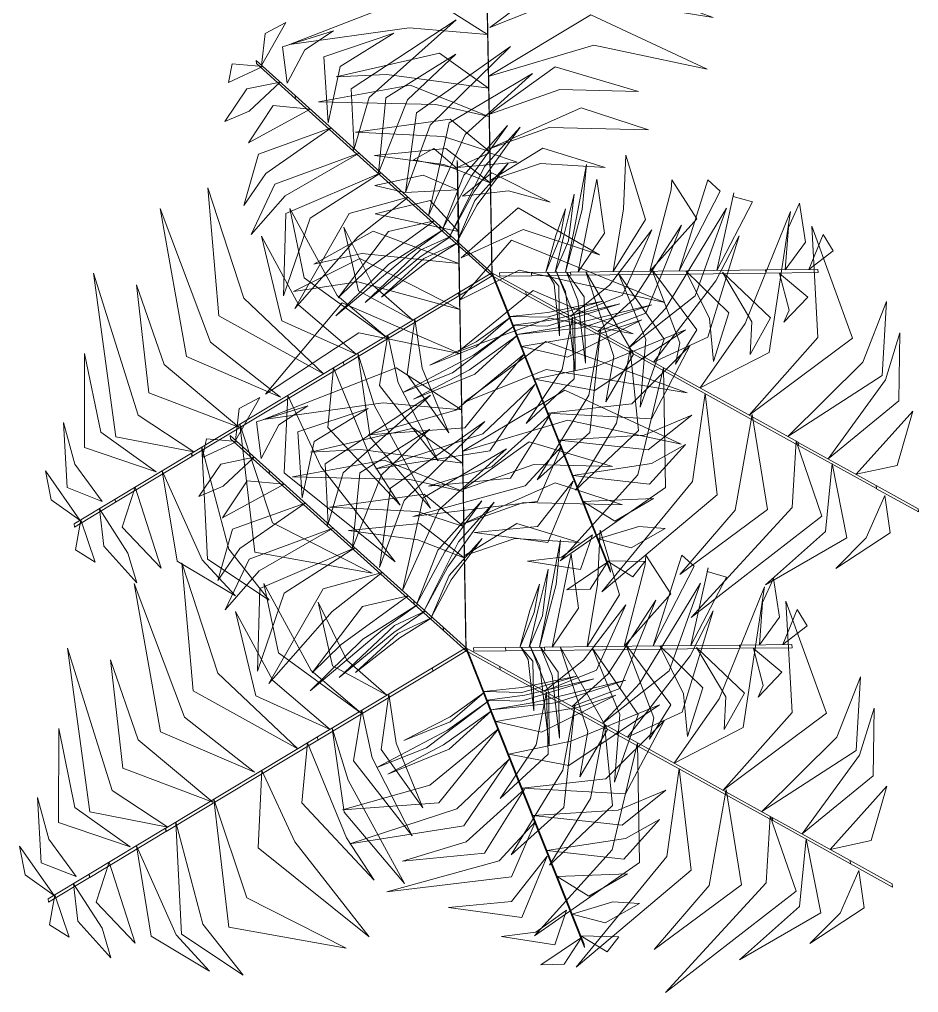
# Model space of a CAD drawing. Header units: millimetres. Extents: x 935 to 13922, y 3203 to 7816.
# Drawn here: x 3679.49 to 3710.91, y 6749.47 to 6783.48 of the extents above; entities that cross this region are included whole.
import ezdxf

# ---------------------------------------------------------------- set-up
doc = ezdxf.new("R2010")
doc.units = ezdxf.units.MM
doc.layers.add('PIANTE', color=7, linetype='Continuous', lineweight=5, true_color=0x007a00)

msp = doc.modelspace()

# ---------------------------------------------------------------- linework, layer by layer
at = {"layer": 'PIANTE'}
for points in [[(3695.887, 6780.672, 16.96), (3695.9, 6780.56, 16.96), (3695.789, 6786.749, 17.501), (3695.777, 6786.861, 17.501)], [(3695.922, 6783.2, 17.158), (3698.804, 6784.354, 16.74), (3703.731, 6783.542, 15.792), (3698.787, 6785.329, 16.826)], [(3695.845, 6782.949, 17.176), (3693.11, 6783.188, 16.718), (3688.929, 6782.603, 15.932), (3693.565, 6784.411, 16.909)], [(3695.872, 6781.484, 17.022), (3699.557, 6782.582, 16.457), (3703.52, 6781.738, 15.678), (3699.457, 6783.637, 16.563)], [(3687.951, 6781.874, 23), (3688.802, 6783.369, 22.595), (3688.075, 6782.985, 22.66)], [(3691.19, 6778.956, 23.131), (3691.712, 6780.748, 23.337), (3694.756, 6783.459, 22.152), (3691.079, 6781.055, 23.853)], [(3688.841, 6781.247, 23.266), (3689.465, 6782.422, 22.944), (3690.47, 6783.079, 22.814), (3688.678, 6782.52, 22.853)], [(3690.28, 6779.864, 23.274), (3690.701, 6781.832, 23.053), (3692.578, 6782.995, 22.624), (3690.128, 6782.174, 23.134)], [(3692.98, 6777.432, 21.471), (3693.843, 6779.779, 21.623), (3696.654, 6782.535, 20.606), (3693.366, 6780.209, 22.072)], [(3695.878, 6781.08, 17.013), (3692.328, 6781.555, 16.433), (3690.562, 6781.468, 16.116), (3694.171, 6782.298, 16.824)], [(3692.034, 6778.119, 22.312), (3693.046, 6780.671, 22.427), (3694.738, 6782.262, 21.795), (3692.295, 6780.736, 22.946)], [(3687.994, 6781.835, 23.037), (3686.794, 6781.276, 22.676), (3686.93, 6781.93, 22.691)], [(3689.122, 6780.82, 23.429), (3689.134, 6780.708, 23.429), (3687.773, 6781.934, 22.939), (3687.761, 6782.046, 22.939)], [(3693.779, 6776.624, 20.691), (3695.063, 6779.456, 20.712), (3697.416, 6781.587, 19.807), (3694.508, 6779.869, 21.209)], [(3695.896, 6780.161, 16.437), (3698.377, 6781.035, 16.643), (3701.118, 6780.959, 15.836), (3698.21, 6781.821, 17.471)], [(3688.604, 6781.286, 23.257), (3687.523, 6780.27, 22.954), (3686.665, 6779.917, 22.694), (3687.432, 6781.05, 22.891)], [(3695.896, 6780.084, 16.397), (3694.041, 6780.508, 16.393), (3689.938, 6780.603, 15.539), (3693.145, 6781.185, 16.866)], [(3691.154, 6778.99, 23.185), (3691.166, 6778.878, 23.185), (3689.134, 6780.709, 23.424), (3689.122, 6780.821, 23.424)], [(3695.971, 6775.989, 12.276), (3695.983, 6775.877, 12.276), (3695.9, 6780.561, 16.961), (3695.887, 6780.673, 16.961)], [(3689.653, 6780.341, 23.375), (3687.498, 6779.167, 23.037), (3688.358, 6780.468, 23.331)], [(3695.845, 6778.935, 15.23), (3698.004, 6779.703, 15.418), (3701.467, 6779.621, 14.411), (3699.119, 6780.388, 15.802)], [(3695.918, 6778.868, 15.181), (3694.304, 6779.389, 15.33), (3691.237, 6779.541, 14.773), (3694.537, 6779.997, 15.995)], [(3690.379, 6779.687, 23.29), (3688.105, 6778.096, 22.866), (3687.333, 6776.976, 22.612), (3687.844, 6778.768, 22.98)], [(3694.286, 6776.168, 19.757), (3695.258, 6777.981, 20.231), (3696.549, 6779.768, 19.622), (3695.015, 6778.034, 21.121)], [(3694.52, 6775.88, 18.43), (3695.363, 6777.459, 18.853), (3696.991, 6779.719, 18.097), (3695.738, 6778.334, 19.384)], [(3691.359, 6778.803, 22.997), (3688.773, 6777.319, 23.037), (3687.592, 6775.958, 22.625), (3688.42, 6777.724, 23.424)], [(3694.179, 6776.265, 20.323), (3694.191, 6776.153, 20.323), (3691.166, 6778.878, 23.174), (3691.154, 6778.99, 23.174)], [(3695.938, 6777.768, 14.081), (3694.322, 6778.405, 14.347), (3691.9, 6778.722, 14.104), (3694.393, 6778.973, 14.933)], [(3694.788, 6778.268, 21.136), (3693.259, 6778.575, 20.422), (3693.973, 6778.963, 20.227)], [(3694.788, 6778.308, 21.06), (3696.885, 6778.491, 20.39), (3695.914, 6778.821, 20.284)], [(3695.937, 6777.845, 14.12), (3697.702, 6778.447, 14.249), (3699.958, 6778.303, 13.502), (3697.774, 6778.977, 14.756)], [(3694.814, 6776.871, 22.509), (3694.827, 6776.759, 22.509), (3694.797, 6778.435, 20.833), (3694.784, 6778.547, 20.833)], [(3694.79, 6775.714, 17.225), (3695.485, 6776.999, 17.542), (3696.565, 6778.453, 16.951), (3695.408, 6777.156, 18.105)], [(3700.239, 6774.667, 25.214), (3700.598, 6776.856, 25.012), (3700.684, 6778.74, 24.263), (3701.367, 6776.482, 25.63)], [(3692.117, 6778.121, 22.283), (3689.647, 6776.533, 22.214), (3688.72, 6773.815, 20.854), (3688.797, 6776.696, 22.636)], [(3694.968, 6777.307, 22.023), (3696.578, 6777.484, 21.472), (3698.037, 6777.097, 21.524), (3695.999, 6778.121, 20.967)], [(3698.566, 6774.649, 23.528), (3698.868, 6776.131, 23.708), (3699.304, 6778.407, 23.184), (3699.151, 6776.84, 24.313)], [(3694.801, 6777.518, 21.887), (3692.955, 6777.429, 21.482), (3691.905, 6777.681, 20.95), (3693.593, 6778.039, 21.045)], [(3699.01, 6774.654, 24.353), (3699.583, 6777.494, 24.167), (3699.67, 6777.899, 23.925), (3699.935, 6776.013, 24.721)], [(3701.522, 6774.681, 26.113), (3702.264, 6777.523, 26.044), (3702.281, 6777.868, 24.684), (3703.161, 6776.51, 26.466)], [(3702.542, 6774.692, 26.827), (3703.439, 6777.536, 26.867), (3703.547, 6777.87, 26.455), (3703.973, 6777.477, 27.254)], [(3690.121, 6771.095, 17.022), (3687.327, 6773.737, 16.457), (3686.076, 6777.591, 15.678), (3686.463, 6773.123, 16.563)], [(3693.07, 6777.262, 21.384), (3691.324, 6775.895, 21.182), (3689.109, 6773.378, 20.433), (3691.011, 6776.691, 21.8)], [(3694.827, 6776.063, 22.898), (3691.923, 6776.683, 22.021), (3693.843, 6777.152, 22.194)], [(3698.21, 6774.645, 22.199), (3698.517, 6775.932, 22.522), (3698.87, 6777.378, 22.219), (3698.671, 6775.739, 23.224)], [(3703.861, 6774.707, 27.12), (3704.457, 6777.417, 26.696), (3704.427, 6777.296, 26.442), (3705.104, 6777.1, 26.81)], [(3688.609, 6770.28, 17.158), (3686.169, 6772.199, 16.74), (3684.409, 6776.872, 15.792), (3685.333, 6771.696, 16.826)], [(3692.341, 6772.346, 15.23), (3690.596, 6773.831, 15.418), (3688.936, 6776.871, 14.411), (3689.446, 6774.454, 15.802)], [(3694.87, 6773.759, 23.953), (3694.882, 6773.647, 23.953), (3694.827, 6776.757, 22.503), (3694.814, 6776.869, 22.503)], [(3694.925, 6775.152, 23.279), (3697.089, 6776.14, 22.412), (3699.755, 6775.252, 22.333), (3696.913, 6776.895, 22.09)], [(3697.888, 6774.642, 20.997), (3698.229, 6775.929, 21.447), (3698.567, 6776.856, 21.423), (3698.387, 6775.866, 22.08)], [(3700.77, 6771.987, 16.397), (3702.064, 6773.382, 16.393), (3704.198, 6776.888, 15.539), (3703.098, 6773.819, 16.866)], [(3703.276, 6770.599, 17.176), (3704.851, 6772.848, 16.718), (3706.435, 6776.762, 15.932), (3705.682, 6771.842, 16.909)], [(3706.25, 6774.733, 27.087), (3706.358, 6776.212, 26.784), (3706.749, 6777.053, 26.524), (3706.953, 6775.699, 26.721)], [(3693.984, 6776.439, 20.524), (3691.638, 6774.739, 20.337), (3690.626, 6773.748, 20.095), (3692.383, 6776.067, 20.891)], [(3694.847, 6774.952, 23.416), (3691.461, 6775.303, 22.566), (3689.782, 6774.924, 22.401), (3691.852, 6776.079, 22.287)], [(3694.314, 6776.142, 19.699), (3693.088, 6775.257, 19.879), (3690.552, 6773.126, 19.354), (3692.399, 6774.927, 20.483)], [(3693.239, 6772.97, 14.12), (3691.835, 6774.198, 14.249), (3690.832, 6776.224, 13.502), (3691.341, 6773.995, 14.756)], [(3695.198, 6775.347, 15.205), (3695.211, 6775.235, 15.205), (3694.191, 6776.153, 20.324), (3694.179, 6776.265, 20.324)], [(3698.743, 6773.109, 14.081), (3700.103, 6774.19, 14.347), (3701.587, 6776.129, 14.104), (3700.558, 6773.845, 14.933)], [(3699.705, 6772.576, 15.181), (3700.963, 6773.713, 15.33), (3702.629, 6776.294, 14.773), (3701.373, 6773.208, 15.995)], [(3704.983, 6769.654, 17.347), (3707.392, 6772.368, 16.789), (3707.176, 6776.258, 16.024), (3708.595, 6772.341, 16.784)], [(3691.254, 6771.776, 16.437), (3689.257, 6773.489, 16.643), (3687.952, 6775.9, 15.836), (3688.659, 6772.95, 17.471)], [(3694.578, 6775.904, 18.369), (3693.481, 6775.165, 18.692), (3691.568, 6773.589, 18.39), (3693.498, 6775.412, 19.394)], [(3694.871, 6773.671, 23.926), (3696.952, 6774.716, 23.642), (3702.038, 6773.581, 22.639), (3696.69, 6775.765, 23.778)], [(3695.971, 6775.989, 12.276), (3695.983, 6775.877, 12.276), (3696.008, 6774.517, 6.644), (3695.995, 6774.629, 6.644)], [(3701.641, 6771.504, 17.013), (3703.827, 6774.342, 16.433), (3704.635, 6775.914, 16.116), (3703.549, 6772.374, 16.824)], [(3707.071, 6774.742, 26.867), (3707.575, 6775.966, 26.506), (3707.918, 6775.393, 26.521)], [(3694.818, 6775.688, 17.167), (3693.695, 6774.972, 17.618), (3692.144, 6773.768, 17.593), (3693.621, 6775.126, 18.25)], [(3694.876, 6773.341, 23.923), (3691.316, 6774.307, 23.386), (3689.069, 6773.973, 22.962), (3691.383, 6775.128, 23.472)], [(3695.198, 6775.347, 15.205), (3695.211, 6775.235, 15.205), (3696.036, 6774.491, 8.897), (3696.024, 6774.603, 8.897)], [(3701.582, 6774.739, 26.142), (3702.566, 6772.176, 26.257), (3702.409, 6771.431, 25.625), (3703.162, 6772.636, 26.776)], [(3702.82, 6774.694, 27.015), (3702.832, 6774.582, 27.015), (3705.567, 6774.612, 27.254), (3705.554, 6774.724, 27.254)], [(3705.554, 6774.724, 27.259), (3705.566, 6774.612, 27.259), (3707.398, 6774.632, 26.768), (3707.385, 6774.744, 26.768)], [(3685.582, 6768.365, 17.485), (3683.636, 6769.645, 17.202), (3682.076, 6774.617, 16.198), (3682.858, 6768.893, 17.337)], [(3694.83, 6773.928, 12.276), (3694.842, 6773.816, 12.276), (3696.008, 6774.517, 6.644), (3695.995, 6774.629, 6.644)], [(3697.185, 6773.97, 12.276), (3697.197, 6773.858, 12.276), (3696.008, 6774.517, 6.644), (3695.995, 6774.629, 6.644)], [(3696.435, 6773.57, 15.205), (3696.447, 6773.458, 15.205), (3696.036, 6774.491, 8.897), (3696.024, 6774.603, 8.897)], [(3697.376, 6774.635, 19.034), (3697.389, 6774.523, 19.034), (3696.277, 6774.511, 12.726), (3696.265, 6774.623, 12.726)], [(3697.376, 6774.635, 19.034), (3697.389, 6774.523, 19.034), (3698.76, 6774.538, 24.154), (3698.748, 6774.65, 24.154)], [(3697.925, 6774.642, 21.055), (3698.175, 6774.224, 21.372), (3698.365, 6772.423, 20.781), (3698.338, 6774.161, 21.935)], [(3698.236, 6774.703, 22.26), (3698.576, 6773.969, 22.683), (3698.909, 6771.203, 21.927), (3698.893, 6773.071, 23.214)], [(3698.603, 6774.649, 23.587), (3699.007, 6773.656, 24.061), (3699.268, 6771.467, 23.452), (3699.222, 6773.781, 24.951)], [(3698.748, 6774.65, 24.153), (3698.76, 6774.538, 24.153), (3702.832, 6774.582, 27.004), (3702.82, 6774.694, 27.004)], [(3699.286, 6774.656, 24.521), (3700.259, 6771.704, 24.542), (3699.981, 6770.114, 23.637), (3700.947, 6771.776, 25.039)], [(3700.42, 6774.604, 25.301), (3701.376, 6772.293, 25.453), (3701.184, 6769.933, 24.436), (3702.017, 6772.3, 25.902)], [(3702.77, 6774.694, 26.961), (3703.599, 6773.023, 27.167), (3703.743, 6771.523, 25.982), (3704.273, 6773.225, 27.682)], [(3704.054, 6774.643, 27.104), (3705.077, 6772.91, 26.883), (3705.021, 6771.768, 26.454), (3705.73, 6773.046, 26.963)], [(3706.05, 6774.6, 27.096), (3706.387, 6773.313, 26.774), (3706.204, 6772.904, 26.644), (3707.032, 6773.774, 26.682)], [(3687.159, 6769.229, 17.341), (3684.552, 6771.416, 16.868), (3683.577, 6774.206, 16.303), (3684.008, 6770.426, 17.054)], [(3694.83, 6773.928, 12.276), (3694.842, 6773.816, 12.276), (3690.828, 6771.401, 16.961), (3690.815, 6771.513, 16.961)], [(3694.831, 6771.873, 23.781), (3698.028, 6773.037, 23.309), (3700.931, 6772.486, 22.744), (3697.443, 6774.003, 23.495)], [(3694.981, 6767.563, 23.4), (3694.993, 6767.451, 23.4), (3694.882, 6773.64, 23.942), (3694.87, 6773.752, 23.942)], [(3697.185, 6773.97, 12.276), (3697.197, 6773.858, 12.276), (3701.296, 6771.589, 16.961), (3701.283, 6771.701, 16.961)], [(3694.904, 6771.791, 23.788), (3691.348, 6772.521, 23.23), (3688.087, 6770.388, 22.465), (3690.77, 6773.576, 23.224)], [(3696.435, 6773.57, 15.205), (3696.447, 6773.458, 15.205), (3696.953, 6772.184, 20.324), (3696.941, 6772.296, 20.324)], [(3696.625, 6773.096, 17.167), (3697.948, 6773.24, 17.618), (3699.872, 6773.632, 17.593), (3697.946, 6773.069, 18.25)], [(3696.743, 6772.796, 18.369), (3698.055, 6772.972, 18.692), (3700.468, 6773.537, 18.39), (3697.93, 6772.758, 19.394)], [(3696.875, 6772.465, 19.699), (3698.366, 6772.716, 19.879), (3701.584, 6773.501, 19.354), (3699.13, 6772.706, 20.483)], [(3706.338, 6768.903, 17.483), (3708.955, 6771.503, 16.946), (3709.79, 6773.616, 16.521), (3709.632, 6771.035, 17.032)], [(3693.305, 6773.009, 14.081), (3693.562, 6771.291, 14.347), (3694.498, 6769.036, 14.104), (3693.035, 6771.069, 14.933)], [(3696.638, 6773.061, 17.225), (3695.445, 6772.216, 17.542), (3693.833, 6771.392, 16.951), (3695.445, 6772.041, 18.105)], [(3698.81, 6773.071, 14.12), (3698.449, 6771.242, 14.249), (3697.196, 6769.36, 13.502), (3698.871, 6770.915, 14.756)], [(3696.807, 6772.792, 18.43), (3695.351, 6771.75, 18.853), (3692.89, 6770.446, 18.097), (3694.627, 6771.132, 19.384)], [(3697.039, 6772.053, 20.524), (3699.895, 6772.538, 20.337), (3701.241, 6772.977, 20.095), (3698.639, 6771.677, 20.891)], [(3692.363, 6772.442, 15.181), (3692.719, 6770.784, 15.33), (3694.12, 6768.052, 14.773), (3692.076, 6770.682, 15.995)], [(3696.888, 6772.43, 19.757), (3695.214, 6771.236, 20.231), (3693.265, 6770.206, 19.622), (3695.408, 6771.08, 21.121)], [(3697.493, 6770.91, 21.384), (3699.665, 6771.361, 21.182), (3702.766, 6772.636, 20.433), (3699.592, 6770.509, 21.8)], [(3699.799, 6772.606, 15.23), (3699.386, 6770.352, 15.418), (3697.583, 6767.394, 14.411), (3699.421, 6769.044, 15.802)], [(3707.748, 6768.122, 16.975), (3709.746, 6770.88, 16.126), (3710.256, 6772.523, 15.961), (3710.221, 6770.153, 15.846)], [(3695.016, 6770.092, 23.598), (3697.898, 6771.245, 23.181), (3702.825, 6770.433, 22.233), (3697.88, 6772.221, 23.266)], [(3696.941, 6772.296, 20.323), (3696.953, 6772.184, 20.323), (3698.457, 6768.4, 23.174), (3698.445, 6768.512, 23.174)], [(3697.967, 6769.718, 22.283), (3700.885, 6770.046, 22.214), (3702.92, 6772.072, 20.854), (3701.574, 6769.523, 22.636)], [(3684.272, 6767.672, 16.838), (3682.335, 6769.052, 15.971), (3681.771, 6771.804, 15.892), (3681.768, 6768.522, 15.649)], [(3691.32, 6771.815, 16.397), (3691.881, 6769.997, 16.393), (3693.85, 6766.396, 15.539), (3691.743, 6768.883, 16.866)], [(3697.14, 6771.796, 20.691), (3694.734, 6769.827, 20.712), (3691.681, 6768.96, 19.807), (3695.049, 6769.211, 21.209)], [(3700.836, 6771.949, 16.437), (3700.352, 6769.364, 16.643), (3698.916, 6767.027, 15.836), (3701.117, 6769.115, 17.471)], [(3701.283, 6771.701, 16.96), (3701.295, 6771.589, 16.96), (3706.71, 6768.59, 17.501), (3706.698, 6768.702, 17.501)], [(3690.816, 6771.514, 16.96), (3690.828, 6771.402, 16.96), (3685.524, 6768.212, 17.501), (3685.512, 6768.324, 17.501)], [(3701.993, 6771.308, 17.022), (3701.102, 6767.568, 16.457), (3698.39, 6764.558, 15.678), (3702.066, 6767.127, 16.563)], [(3694.939, 6769.841, 23.617), (3692.203, 6770.08, 23.159), (3688.022, 6769.495, 22.372), (3692.659, 6771.302, 23.35)], [(3690.467, 6771.302, 17.013), (3691.831, 6767.99, 16.433), (3692.789, 6766.504, 16.116), (3690.266, 6769.215, 16.824)], [(3697.499, 6770.718, 21.471), (3695.685, 6768.996, 21.623), (3691.943, 6767.772, 20.606), (3695.922, 6768.4, 22.072)], [(3688.865, 6770.339, 17.176), (3690.026, 6767.85, 16.718), (3692.623, 6764.522, 15.932), (3688.739, 6767.634, 16.909)], [(3690.284, 6765.848, 29.571), (3690.805, 6767.639, 29.778), (3693.85, 6770.35, 28.592), (3690.173, 6767.947, 30.293)], [(3694.966, 6768.375, 23.463), (3698.651, 6769.474, 22.897), (3702.614, 6768.63, 22.118), (3698.551, 6770.528, 23.004)], [(3703.455, 6770.406, 17.158), (3703.013, 6767.334, 16.74), (3699.846, 6763.473, 15.792), (3703.866, 6766.861, 16.826)], [(3687.045, 6768.766, 29.441), (3687.895, 6770.261, 29.035), (3687.169, 6769.877, 29.1)], [(3687.935, 6768.139, 29.707), (3688.558, 6769.314, 29.384), (3689.564, 6769.971, 29.255), (3687.771, 6769.411, 29.293)], [(3689.373, 6766.756, 29.715), (3689.795, 6768.724, 29.494), (3691.672, 6769.886, 29.065), (3689.222, 6769.066, 29.574)], [(3698.042, 6769.683, 22.312), (3696.003, 6767.844, 22.427), (3693.782, 6767.167, 21.795), (3696.648, 6767.452, 22.946)], [(3698.344, 6768.77, 22.997), (3701.32, 6768.954, 23.037), (3702.982, 6769.651, 22.625), (3701.456, 6768.435, 23.424)], [(3705.09, 6769.676, 17.341), (3704.5, 6766.325, 16.868), (3702.571, 6764.086, 16.303), (3705.628, 6766.349, 17.054)], [(3708.721, 6767.584, 16.457), (3710.71, 6769.789, 15.581), (3710.155, 6767.892, 15.754)], [(3682.384, 6766.631, 15.582), (3681.425, 6767.937, 15.032), (3681.032, 6769.394, 15.084), (3681.164, 6767.117, 14.527)], [(3687.193, 6769.333, 17.347), (3688.339, 6765.889, 16.789), (3691.816, 6764.131, 16.024), (3687.714, 6764.861, 16.784)], [(3692.074, 6764.323, 27.912), (3692.936, 6766.671, 28.064), (3695.747, 6769.427, 27.047), (3692.459, 6767.1, 28.513)], [(3688.215, 6767.712, 29.87), (3688.228, 6767.6, 29.87), (3686.867, 6768.826, 29.379), (3686.855, 6768.938, 29.379)], [(3694.972, 6767.972, 23.453), (3691.421, 6768.446, 22.874), (3689.656, 6768.36, 22.556), (3693.265, 6769.189, 23.264)], [(3691.127, 6765.01, 28.753), (3692.14, 6767.563, 28.868), (3693.831, 6769.154, 28.235), (3691.389, 6767.628, 29.387)], [(3687.088, 6768.726, 29.478), (3685.888, 6768.167, 29.117), (3686.023, 6768.822, 29.132)], [(3694.989, 6767.053, 22.878), (3697.47, 6767.926, 23.084), (3700.212, 6767.851, 22.277), (3697.303, 6768.713, 23.912)], [(3698.831, 6767.544, 23.29), (3701.574, 6767.962, 22.866), (3702.762, 6768.624, 22.612), (3701.511, 6767.243, 22.98)], [(3706.627, 6768.742, 17.485), (3706.491, 6766.417, 17.202), (3702.965, 6762.58, 16.198), (3707.531, 6766.12, 17.337)], [(3706.704, 6768.699, 17.512), (3706.716, 6768.587, 17.512), (3709.437, 6767.081, 16.062), (3709.424, 6767.193, 16.062)], [(3685.506, 6768.32, 17.512), (3685.518, 6768.208, 17.512), (3682.853, 6766.605, 16.062), (3682.841, 6766.717, 16.062)], [(3685.865, 6768.534, 17.483), (3686.808, 6764.968, 16.946), (3688.221, 6763.189, 16.521), (3686.064, 6764.616, 17.032)], [(3692.873, 6763.516, 27.132), (3694.157, 6766.348, 27.153), (3696.51, 6768.478, 26.248), (3693.601, 6766.761, 27.649)], [(3698.427, 6768.558, 23.131), (3697.166, 6767.184, 23.337), (3693.235, 6766.103, 22.152), (3697.596, 6766.627, 23.853)], [(3698.445, 6768.512, 23.185), (3698.457, 6768.4, 23.185), (3699.467, 6765.858, 23.424), (3699.455, 6765.97, 23.424)], [(3687.697, 6768.177, 29.698), (3686.616, 6767.162, 29.395), (3685.759, 6766.808, 29.135), (3686.526, 6767.942, 29.332)], [(3694.99, 6766.976, 22.838), (3693.134, 6767.4, 22.834), (3689.031, 6767.495, 21.98), (3692.239, 6768.076, 23.306)], [(3707.882, 6767.955, 16.838), (3707.656, 6765.587, 15.971), (3705.554, 6763.722, 15.892), (3708.398, 6765.361, 15.649)], [(3681.607, 6765.975, 14.619), (3680.4, 6767.699, 13.95), (3680.6, 6766.694, 13.843)], [(3684.484, 6767.704, 16.975), (3685.873, 6764.595, 16.126), (3687.041, 6763.331, 15.961), (3685.006, 6764.547, 15.846)], [(3690.247, 6765.882, 29.625), (3690.259, 6765.77, 29.625), (3688.227, 6767.6, 29.865), (3688.215, 6767.712, 29.865)], [(3688.746, 6767.232, 29.816), (3686.591, 6766.059, 29.478), (3687.452, 6767.36, 29.771)], [(3694.939, 6765.826, 21.67), (3697.098, 6766.595, 21.859), (3700.56, 6766.513, 20.851), (3698.212, 6767.28, 22.242)], [(3695.065, 6762.88, 18.716), (3695.077, 6762.768, 18.716), (3694.993, 6767.452, 23.401), (3694.981, 6767.564, 23.401)], [(3698.841, 6767.341, 23.274), (3697.591, 6765.763, 23.053), (3695.393, 6765.554, 22.624), (3697.953, 6765.203, 23.134)], [(3683.532, 6767.131, 16.457), (3684.447, 6764.306, 15.581), (3683.081, 6765.735, 15.754)], [(3695.012, 6765.76, 21.621), (3693.398, 6766.28, 21.771), (3690.33, 6766.433, 21.214), (3693.63, 6766.888, 22.435)], [(3709.427, 6767.191, 16.068), (3709.439, 6767.079, 16.068), (3710.905, 6766.267, 14.392), (3710.893, 6766.379, 14.392)], [(3682.838, 6766.716, 16.068), (3682.851, 6766.604, 16.068), (3681.414, 6765.74, 14.392), (3681.402, 6765.852, 14.392)], [(3689.472, 6766.578, 29.73), (3687.198, 6764.988, 29.307), (3686.427, 6763.868, 29.053), (3686.937, 6765.66, 29.42)], [(3693.38, 6763.059, 26.197), (3694.351, 6764.872, 26.672), (3695.642, 6766.659, 26.063), (3694.109, 6764.926, 27.561)], [(3693.613, 6762.771, 24.871), (3694.456, 6764.351, 25.293), (3696.084, 6766.61, 24.538), (3694.831, 6765.226, 25.825)], [(3699.192, 6766.636, 23.375), (3701.644, 6766.732, 23.037), (3700.296, 6765.947, 23.331)], [(3709.727, 6766.84, 15.582), (3709.076, 6765.357, 15.032), (3708.011, 6764.288, 15.084), (3709.917, 6765.54, 14.527)], [(3682.285, 6766.381, 15.446), (3683.285, 6764.827, 15.041), (3683.592, 6763.791, 14.51), (3682.438, 6765.074, 14.605)], [(3681.642, 6765.994, 14.696), (3682.14, 6764.517, 13.982), (3681.448, 6764.942, 13.787)], [(3693.273, 6763.157, 26.764), (3693.285, 6763.045, 26.764), (3690.259, 6765.77, 29.615), (3690.247, 6765.882, 29.615)], [(3695.031, 6764.737, 20.561), (3696.796, 6765.339, 20.689), (3699.052, 6765.194, 19.942), (3696.867, 6765.868, 21.197)], [(3699.455, 6765.971, 23.429), (3699.467, 6765.859, 23.429), (3700.144, 6764.157, 22.939), (3700.131, 6764.269, 22.939)], [(3690.453, 6765.695, 29.437), (3687.867, 6764.211, 29.477), (3686.685, 6762.849, 29.066), (3687.514, 6764.616, 29.865)], [(3695.031, 6764.66, 20.521), (3693.415, 6765.297, 20.787), (3690.994, 6765.613, 20.544), (3693.486, 6765.864, 21.373)], [(3699.333, 6761.559, 31.655), (3699.692, 6763.748, 31.453), (3699.778, 6765.632, 30.704), (3700.461, 6763.374, 32.07)], [(3699.713, 6765.324, 23.257), (3701.133, 6765.755, 22.954), (3702.058, 6765.692, 22.694), (3700.868, 6765.015, 22.891)], [(3693.884, 6762.605, 23.666), (3694.579, 6763.891, 23.983), (3695.658, 6765.344, 23.391), (3694.501, 6764.048, 24.546)], [(3699.518, 6765.463, 23.266), (3698.437, 6764.687, 22.944), (3697.245, 6764.544, 22.814), (3699.1, 6764.25, 22.853)], [(3697.659, 6761.541, 29.969), (3697.961, 6763.022, 30.149), (3698.397, 6765.298, 29.624), (3698.245, 6763.732, 30.753)], [(3691.21, 6765.013, 28.723), (3688.74, 6763.424, 28.654), (3687.814, 6760.707, 27.295), (3687.89, 6763.588, 29.077)], [(3698.103, 6761.546, 30.794), (3698.677, 6764.386, 30.607), (3698.764, 6764.79, 30.365), (3699.028, 6762.904, 31.162)], [(3700.037, 6764.507, 23), (3698.612, 6763.544, 22.595), (3699.434, 6763.566, 22.66)], [(3700.016, 6764.561, 23.037), (3701.34, 6764.531, 22.676), (3700.928, 6764.004, 22.691)], [(3700.616, 6761.573, 32.553), (3701.357, 6764.415, 32.484), (3701.374, 6764.759, 31.125), (3702.254, 6763.402, 32.907)], [(3701.635, 6761.584, 33.267), (3702.533, 6764.427, 33.307), (3702.64, 6764.762, 32.896), (3703.066, 6764.368, 33.694)], [(3689.214, 6757.986, 23.463), (3686.42, 6760.628, 22.897), (3685.17, 6764.483, 22.118), (3685.557, 6760.014, 23.004)], [(3697.303, 6761.537, 28.639), (3697.61, 6762.824, 28.963), (3697.963, 6764.27, 28.66), (3697.765, 6762.631, 29.665)], [(3702.955, 6761.598, 33.56), (3703.55, 6764.309, 33.136), (3703.52, 6764.187, 32.882), (3704.198, 6763.991, 33.25)], [(3692.164, 6764.154, 27.825), (3690.417, 6762.787, 27.623), (3688.202, 6760.27, 26.874), (3690.105, 6763.583, 28.241)], [(3705.344, 6761.624, 33.527), (3705.451, 6763.104, 33.225), (3705.843, 6763.944, 32.965), (3706.046, 6762.591, 33.161)], [(3687.702, 6757.172, 23.598), (3685.262, 6759.091, 23.181), (3683.502, 6763.764, 22.233), (3684.426, 6758.588, 23.266)], [(3691.435, 6759.238, 21.67), (3689.69, 6760.723, 21.859), (3688.03, 6763.763, 20.851), (3688.54, 6761.346, 22.242)], [(3696.981, 6761.534, 27.437), (3697.322, 6762.821, 27.888), (3697.661, 6763.747, 27.863), (3697.48, 6762.757, 28.52)], [(3699.863, 6758.879, 22.838), (3701.158, 6760.273, 22.834), (3703.291, 6763.779, 21.98), (3702.191, 6760.711, 23.306)], [(3702.369, 6757.491, 23.617), (3703.944, 6759.74, 23.159), (3705.528, 6763.653, 22.372), (3704.775, 6758.734, 23.35)], [(3693.077, 6763.331, 26.964), (3690.732, 6761.63, 26.777), (3689.72, 6760.64, 26.535), (3691.477, 6762.958, 27.332)], [(3694.292, 6762.239, 21.645), (3694.304, 6762.127, 21.645), (3693.285, 6763.045, 26.765), (3693.273, 6763.157, 26.765)], [(3698.799, 6759.468, 21.621), (3700.057, 6760.605, 21.771), (3701.722, 6763.185, 21.214), (3700.467, 6760.1, 22.435)], [(3704.076, 6756.546, 23.788), (3706.485, 6759.26, 23.23), (3706.27, 6763.15, 22.465), (3707.689, 6759.232, 23.224)], [(3693.407, 6763.034, 26.139), (3692.182, 6762.149, 26.319), (3689.645, 6760.018, 25.795), (3691.493, 6761.818, 26.923)], [(3692.333, 6759.862, 20.561), (3690.929, 6761.089, 20.689), (3689.926, 6763.115, 19.942), (3690.434, 6760.887, 21.197)], [(3695.065, 6762.88, 18.716), (3695.077, 6762.768, 18.716), (3695.101, 6761.409, 13.084), (3695.089, 6761.52, 13.084)], [(3697.836, 6760.001, 20.521), (3699.196, 6761.082, 20.787), (3700.681, 6763.02, 20.544), (3699.652, 6760.736, 21.373)], [(3700.734, 6758.396, 23.453), (3702.921, 6761.234, 22.874), (3703.728, 6762.806, 22.556), (3702.642, 6759.266, 23.264)], [(3706.164, 6761.633, 33.308), (3706.668, 6762.857, 32.947), (3707.012, 6762.284, 32.962)], [(3690.348, 6758.668, 22.878), (3688.351, 6760.38, 23.084), (3687.045, 6762.792, 22.277), (3687.753, 6759.842, 23.912)], [(3693.672, 6762.795, 24.81), (3692.574, 6762.057, 25.133), (3690.662, 6760.48, 24.83), (3692.591, 6762.303, 25.835)], [(3693.911, 6762.58, 23.608), (3692.788, 6761.864, 24.058), (3691.238, 6760.66, 24.034), (3692.715, 6762.018, 24.69)], [(3694.292, 6762.239, 21.645), (3694.304, 6762.127, 21.645), (3695.13, 6761.383, 15.337), (3695.118, 6761.495, 15.337)], [(3684.675, 6755.256, 23.926), (3682.729, 6756.537, 23.642), (3681.169, 6761.509, 22.639), (3681.952, 6755.785, 23.778)], [(3693.924, 6760.82, 18.716), (3693.936, 6760.708, 18.716), (3695.101, 6761.409, 13.084), (3695.089, 6761.52, 13.084)], [(3696.278, 6760.862, 18.716), (3696.291, 6760.75, 18.716), (3695.101, 6761.409, 13.084), (3695.089, 6761.52, 13.084)], [(3695.528, 6760.462, 21.645), (3695.54, 6760.35, 21.645), (3695.13, 6761.383, 15.337), (3695.118, 6761.495, 15.337)], [(3696.47, 6761.527, 25.475), (3696.482, 6761.415, 25.475), (3695.371, 6761.403, 19.167), (3695.359, 6761.515, 19.167)], [(3696.47, 6761.527, 25.475), (3696.482, 6761.415, 25.475), (3697.854, 6761.43, 30.595), (3697.842, 6761.542, 30.595)], [(3697.018, 6761.533, 27.496), (3697.268, 6761.115, 27.813), (3697.459, 6759.315, 27.221), (3697.432, 6761.052, 28.375)], [(3697.33, 6761.594, 28.7), (3697.67, 6760.86, 29.123), (3698.003, 6758.095, 28.367), (3697.986, 6759.962, 29.655)], [(3697.697, 6761.541, 30.027), (3698.1, 6760.548, 30.502), (3698.361, 6758.358, 29.893), (3698.315, 6760.673, 31.391)], [(3697.841, 6761.542, 30.593), (3697.854, 6761.43, 30.593), (3701.925, 6761.474, 33.445), (3701.913, 6761.586, 33.445)], [(3698.379, 6761.548, 30.962), (3699.353, 6758.595, 30.983), (3699.075, 6757.006, 30.077), (3700.041, 6758.668, 31.479)], [(3699.514, 6761.495, 31.742), (3700.469, 6759.184, 31.893), (3700.278, 6756.824, 30.876), (3701.111, 6759.191, 32.343)], [(3700.675, 6761.631, 32.582), (3701.659, 6759.067, 32.698), (3701.503, 6758.323, 32.065), (3702.256, 6759.528, 33.217)], [(3701.863, 6761.586, 33.401), (3702.693, 6759.915, 33.608), (3702.837, 6758.415, 32.422), (3703.367, 6760.117, 34.123)], [(3701.913, 6761.586, 33.455), (3701.925, 6761.474, 33.455), (3704.66, 6761.504, 33.694), (3704.648, 6761.616, 33.694)], [(3703.148, 6761.535, 33.545), (3704.171, 6759.801, 33.324), (3704.115, 6758.659, 32.895), (3704.824, 6759.938, 33.404)], [(3704.647, 6761.616, 33.7), (3704.66, 6761.504, 33.7), (3706.491, 6761.523, 33.209), (3706.479, 6761.635, 33.209)], [(3705.143, 6761.492, 33.536), (3705.48, 6760.205, 33.214), (3705.297, 6759.796, 33.085), (3706.125, 6760.666, 33.123)], [(3686.252, 6756.121, 23.781), (3683.645, 6758.307, 23.309), (3682.671, 6761.097, 22.744), (3683.102, 6757.318, 23.495)], [(3693.924, 6760.82, 18.716), (3693.936, 6760.708, 18.716), (3689.921, 6758.293, 23.401), (3689.909, 6758.405, 23.401)], [(3696.278, 6760.862, 18.716), (3696.291, 6760.75, 18.716), (3700.389, 6758.48, 23.401), (3700.377, 6758.592, 23.401)], [(3695.528, 6760.462, 21.645), (3695.54, 6760.35, 21.645), (3696.047, 6759.075, 26.765), (3696.035, 6759.187, 26.765)], [(3695.718, 6759.987, 23.608), (3697.042, 6760.131, 24.058), (3698.965, 6760.523, 24.034), (3697.04, 6759.961, 24.69)], [(3695.837, 6759.688, 24.81), (3697.148, 6759.864, 25.133), (3699.562, 6760.429, 24.83), (3697.024, 6759.65, 25.835)], [(3705.432, 6755.795, 23.923), (3708.049, 6758.394, 23.386), (3708.883, 6760.508, 22.962), (3708.726, 6757.927, 23.472)], [(3695.969, 6759.357, 26.139), (3697.46, 6759.607, 26.319), (3700.677, 6760.393, 25.795), (3698.224, 6759.598, 26.923)], [(3692.399, 6759.901, 20.521), (3692.655, 6758.183, 20.787), (3693.592, 6755.928, 20.544), (3692.128, 6757.961, 21.373)], [(3695.731, 6759.952, 23.666), (3694.538, 6759.108, 23.983), (3692.926, 6758.284, 23.391), (3694.538, 6758.933, 24.546)], [(3696.133, 6758.944, 26.964), (3698.989, 6759.429, 26.777), (3700.335, 6759.868, 26.535), (3697.733, 6758.569, 27.332)], [(3697.903, 6759.963, 20.561), (3697.542, 6758.133, 20.689), (3696.289, 6756.252, 19.942), (3697.965, 6757.807, 21.197)], [(3695.9, 6759.683, 24.871), (3694.444, 6758.642, 25.293), (3691.983, 6757.338, 24.538), (3693.72, 6758.024, 25.825)], [(3696.587, 6757.802, 27.825), (3698.758, 6758.253, 27.623), (3701.859, 6759.527, 26.874), (3698.686, 6757.401, 28.241)], [(3698.893, 6759.497, 21.67), (3698.479, 6757.244, 21.859), (3696.676, 6754.286, 20.851), (3698.515, 6755.936, 22.242)], [(3706.842, 6755.014, 23.416), (3708.839, 6757.771, 22.566), (3709.35, 6759.415, 22.401), (3709.315, 6757.044, 22.287)], [(3691.456, 6759.334, 21.621), (3691.812, 6757.676, 21.771), (3693.214, 6754.943, 21.214), (3691.169, 6757.573, 22.435)], [(3695.982, 6759.322, 26.197), (3694.307, 6758.127, 26.672), (3692.358, 6757.098, 26.063), (3694.501, 6757.972, 27.561)], [(3696.035, 6759.187, 26.764), (3696.047, 6759.075, 26.764), (3697.551, 6755.291, 29.615), (3697.539, 6755.403, 29.615)], [(3697.061, 6756.609, 28.723), (3699.979, 6756.938, 28.654), (3702.014, 6758.963, 27.295), (3700.668, 6756.415, 29.077)], [(3699.93, 6758.841, 22.878), (3699.446, 6756.255, 23.084), (3698.01, 6753.919, 22.277), (3700.211, 6756.007, 23.912)], [(3683.365, 6754.563, 23.279), (3681.428, 6755.943, 22.412), (3680.864, 6758.696, 22.333), (3680.862, 6755.413, 22.09)], [(3689.91, 6758.405, 23.4), (3689.922, 6758.293, 23.4), (3684.617, 6755.103, 23.942), (3684.605, 6755.215, 23.942)], [(3690.414, 6758.707, 22.838), (3690.974, 6756.888, 22.834), (3692.944, 6753.287, 21.98), (3690.836, 6755.774, 23.306)], [(3696.234, 6758.688, 27.132), (3693.828, 6756.718, 27.153), (3690.774, 6755.852, 26.248), (3694.143, 6756.102, 27.649)], [(3700.376, 6758.593, 23.4), (3700.388, 6758.481, 23.4), (3705.804, 6755.482, 23.942), (3705.791, 6755.594, 23.942)], [(3689.56, 6758.193, 23.453), (3690.925, 6754.881, 22.874), (3691.882, 6753.396, 22.556), (3689.36, 6756.106, 23.264)], [(3701.087, 6758.2, 23.463), (3700.196, 6754.459, 22.897), (3697.483, 6751.449, 22.118), (3701.159, 6754.019, 23.004)], [(3696.592, 6757.61, 27.912), (3694.779, 6755.888, 28.064), (3691.037, 6754.664, 27.047), (3695.016, 6755.292, 28.513)], [(3687.959, 6757.23, 23.617), (3689.119, 6754.742, 23.159), (3691.716, 6751.413, 22.372), (3687.832, 6754.525, 23.35)], [(3702.548, 6757.298, 23.598), (3702.106, 6754.225, 23.181), (3698.94, 6750.364, 22.233), (3702.96, 6753.753, 23.266)], [(3697.136, 6756.574, 28.753), (3695.097, 6754.735, 28.868), (3692.875, 6754.059, 28.235), (3695.741, 6754.344, 29.387)], [(3697.437, 6755.662, 29.437), (3700.413, 6755.846, 29.477), (3702.076, 6756.543, 29.066), (3700.55, 6755.326, 29.865)], [(3704.183, 6756.568, 23.781), (3703.593, 6753.217, 23.309), (3701.664, 6750.978, 22.744), (3704.722, 6753.241, 23.495)], [(3707.814, 6754.476, 22.898), (3709.803, 6756.681, 22.021), (3709.249, 6754.784, 22.194)], [(3681.477, 6753.522, 22.023), (3680.519, 6754.828, 21.472), (3680.126, 6756.285, 21.524), (3680.257, 6754.009, 20.967)], [(3686.287, 6756.225, 23.788), (3687.433, 6752.781, 23.23), (3690.91, 6751.023, 22.465), (3686.807, 6751.753, 23.224)], [(3684.959, 6755.426, 23.923), (3685.902, 6751.86, 23.386), (3687.314, 6750.081, 22.962), (3685.158, 6751.507, 23.472)], [(3697.521, 6755.45, 29.571), (3696.259, 6754.075, 29.778), (3692.328, 6752.995, 28.592), (3696.69, 6753.519, 30.293)], [(3697.539, 6755.403, 29.625), (3697.551, 6755.291, 29.625), (3698.561, 6752.75, 29.865), (3698.549, 6752.862, 29.865)], [(3697.924, 6754.436, 29.73), (3700.668, 6754.853, 29.307), (3701.856, 6755.515, 29.053), (3700.604, 6754.135, 29.42)], [(3705.721, 6755.634, 23.926), (3705.585, 6753.309, 23.642), (3702.059, 6749.472, 22.639), (3706.625, 6753.011, 23.778)], [(3705.797, 6755.591, 23.953), (3705.809, 6755.479, 23.953), (3708.53, 6753.972, 22.503), (3708.518, 6754.084, 22.503)], [(3684.599, 6755.212, 23.953), (3684.612, 6755.1, 23.953), (3681.947, 6753.497, 22.503), (3681.934, 6753.609, 22.503)], [(3706.976, 6754.846, 23.279), (3706.749, 6752.479, 22.412), (3704.647, 6750.614, 22.333), (3707.491, 6752.253, 22.09)], [(3680.701, 6752.866, 21.06), (3679.494, 6754.59, 20.39), (3679.694, 6753.585, 20.284)], [(3683.578, 6754.595, 23.416), (3684.967, 6751.487, 22.566), (3686.135, 6750.223, 22.401), (3684.099, 6751.439, 22.287)], [(3682.625, 6754.023, 22.898), (3683.541, 6751.197, 22.021), (3682.175, 6752.626, 22.194)], [(3697.935, 6754.233, 29.715), (3696.684, 6752.655, 29.494), (3694.487, 6752.445, 29.065), (3697.046, 6752.095, 29.574)], [(3708.52, 6754.083, 22.509), (3708.533, 6753.971, 22.509), (3709.999, 6753.159, 20.833), (3709.986, 6753.271, 20.833)], [(3698.285, 6753.527, 29.816), (3700.737, 6753.624, 29.478), (3699.389, 6752.839, 29.771)], [(3708.821, 6753.732, 22.023), (3708.169, 6752.249, 21.472), (3707.104, 6751.18, 21.524), (3709.01, 6752.432, 20.967)], [(3681.932, 6753.607, 22.509), (3681.944, 6753.495, 22.509), (3680.508, 6752.632, 20.833), (3680.496, 6752.744, 20.833)], [(3681.379, 6753.273, 21.887), (3682.379, 6751.718, 21.482), (3682.685, 6750.683, 20.95), (3681.531, 6751.966, 21.045)], [(3680.735, 6752.886, 21.136), (3681.234, 6751.408, 20.422), (3680.541, 6751.833, 20.227)], [(3698.549, 6752.862, 29.87), (3698.561, 6752.75, 29.87), (3699.237, 6751.048, 29.379), (3699.225, 6751.16, 29.379)], [(3698.807, 6752.215, 29.698), (3700.226, 6752.646, 29.395), (3701.151, 6752.583, 29.135), (3699.961, 6751.907, 29.332)], [(3698.611, 6752.355, 29.707), (3697.531, 6751.578, 29.384), (3696.339, 6751.435, 29.255), (3698.193, 6751.142, 29.293)], [(3699.131, 6751.399, 29.441), (3697.706, 6750.435, 29.035), (3698.527, 6750.458, 29.1)], [(3699.11, 6751.453, 29.478), (3700.433, 6751.422, 29.117), (3700.022, 6750.896, 29.132)]]:
    msp.add_3dface(points, dxfattribs=at)

doc.saveas('drawing.dxf')
